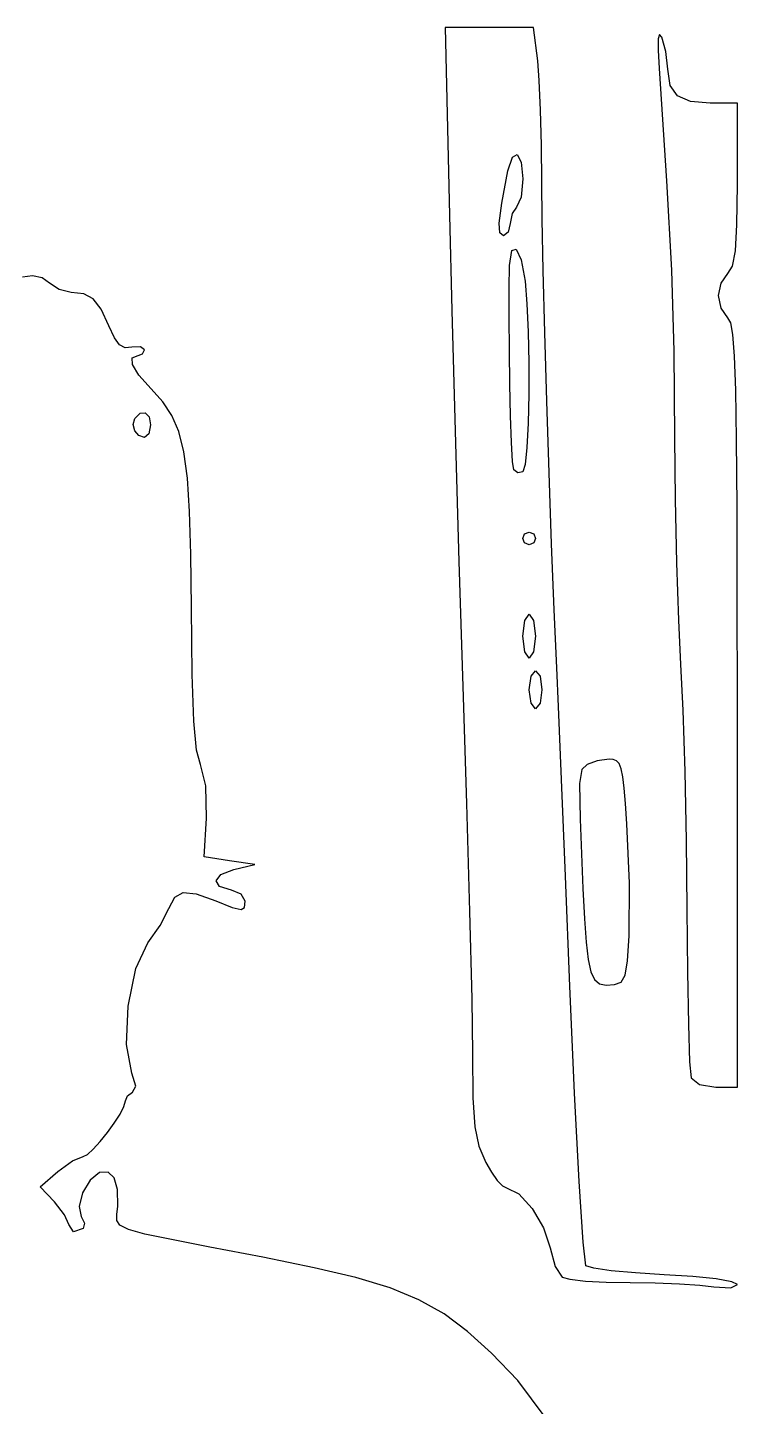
# Model space of a CAD drawing. Extents: x 0 to 5.9, y 0 to 4.72.
# Drawn here: x 4.34 to 5.903, y 1.686 to 4.722 of the extents above; entities that cross this region are included whole.
import ezdxf

# ---------------------------------------------------------------- set-up
doc = ezdxf.new("R2010")
doc.units = 0
doc.layers.get('0').update_dxf_attribs({"linetype": 'CONTINUOUS'})

msp = doc.modelspace()

# ---------------------------------------------------------------- linework, layer by layer
at = {"color": 0}
for p, q in [((5.3569, 4.7222), (5.2597, 4.7222)), ((5.2597, 4.7222), (5.2688, 4.309)), ((5.4542, 4.7222), (5.3569, 4.7222)), ((5.4632, 4.6493), (5.4542, 4.7222)), ((5.7311, 4.7073), (5.7285, 4.6975)), ((5.7361, 4.7014), (5.7311, 4.7073)), ((5.7285, 4.6975), (5.7283, 4.6724)), ((5.7452, 4.6692), (5.7361, 4.7014)), ((5.4667, 4.6057), (5.4632, 4.6493)), ((5.7283, 4.6724), (5.7305, 4.6319)), ((5.7496, 4.6305), (5.7452, 4.6692)), ((5.7305, 4.6319), (5.747, 4.3849)), ((5.755, 4.5949), (5.7496, 4.6305)), ((5.4696, 4.5407), (5.4667, 4.6057)), ((5.7708, 4.5718), (5.755, 4.5949)), ((5.7993, 4.5593), (5.7708, 4.5718)), ((5.843, 4.5556), (5.7993, 4.5593)), ((5.9028, 4.5556), (5.843, 4.5556)), ((5.9028, 4.3764), (5.9028, 4.5556)), ((5.4715, 4.4632), (5.4696, 4.5407)), ((5.3977, 4.407), (5.4075, 4.4367)), ((5.4075, 4.4367), (5.4182, 4.4425)), ((5.4182, 4.4425), (5.427, 4.4261)), ((5.4722, 4.3819), (5.4715, 4.4632)), ((5.3843, 4.3354), (5.3977, 4.407)), ((5.427, 4.4261), (5.4306, 4.3889)), ((5.4306, 4.3889), (5.4264, 4.3484)), ((5.473, 4.3005), (5.4722, 4.3819)), ((5.747, 4.3849), (5.7574, 4.1877)), ((5.9018, 4.2879), (5.9028, 4.3764)), ((5.4264, 4.3484), (5.4167, 4.3264)), ((5.3784, 4.2917), (5.3843, 4.3354)), ((5.4068, 4.3127), (5.4028, 4.291)), ((5.4167, 4.3264), (5.4068, 4.3127)), ((5.2688, 4.309), (5.2739, 4.0992)), ((5.3796, 4.2699), (5.3784, 4.2917)), ((5.4028, 4.291), (5.3983, 4.2717)), ((5.4753, 4.1873), (5.473, 4.3005)), ((5.8985, 4.2303), (5.9018, 4.2879)), ((5.3875, 4.2639), (5.3796, 4.2699)), ((5.3983, 4.2717), (5.3875, 4.2639)), ((5.4013, 4.1986), (5.4063, 4.2312)), ((5.4063, 4.2312), (5.4157, 4.2341)), ((5.4157, 4.2341), (5.4264, 4.2107)), ((5.8921, 4.1968), (5.8985, 4.2303)), ((5.4003, 4.1486), (5.4013, 4.1986)), ((5.4264, 4.2107), (5.4352, 4.1639)), ((5.8819, 4.1806), (5.8921, 4.1968)), ((4.3508, 4.1752), (4.3287, 4.1725)), ((4.3725, 4.171), (4.3508, 4.1752)), ((4.3887, 4.1597), (4.3725, 4.171)), ((5.4352, 4.1639), (5.4395, 4.1139)), ((5.4787, 4.0508), (5.4753, 4.1873)), ((5.7574, 4.1877), (5.7627, 4.0096)), ((5.8671, 4.1595), (5.8819, 4.1806)), ((4.4096, 4.1451), (4.3887, 4.1597)), ((4.4361, 4.1389), (4.4096, 4.1451)), ((4.4637, 4.1358), (4.4361, 4.1389)), ((4.4845, 4.1245), (4.4637, 4.1358)), ((5.4001, 4.0842), (5.4003, 4.1486)), ((5.8611, 4.1319), (5.8671, 4.1595)), ((5.8671, 4.1044), (5.8611, 4.1319)), ((4.5019, 4.102), (4.4845, 4.1245)), ((4.5193, 4.0653), (4.5019, 4.102)), ((5.4395, 4.1139), (5.4423, 4.0521)), ((5.8819, 4.0833), (5.8671, 4.1044)), ((5.2739, 4.0992), (5.2812, 3.8337)), ((5.4007, 4.0114), (5.4001, 4.0842)), ((5.888, 4.0723), (5.8819, 4.0833)), ((5.8928, 4.0461), (5.888, 4.0723)), ((4.5315, 4.039), (4.5193, 4.0653)), ((4.5427, 4.0235), (4.5315, 4.039)), ((5.4423, 4.0521), (5.4436, 3.9839)), ((5.4832, 3.8995), (5.4787, 4.0508)), ((5.8965, 3.9985), (5.8928, 4.0461)), ((4.5547, 4.0171), (4.5427, 4.0235)), ((4.5694, 4.0181), (4.5547, 4.0171)), ((4.589, 4.0193), (4.5694, 4.0181)), ((4.5972, 4.0125), (4.589, 4.0193)), ((4.5934, 4.0035), (4.5972, 4.0125)), ((5.402, 3.937), (5.4007, 4.0114)), ((5.7627, 4.0096), (5.7646, 3.8194)), ((4.5703, 3.9948), (4.5833, 4)), ((4.5711, 3.9799), (4.5703, 3.9948)), ((4.5854, 3.9566), (4.5711, 3.9799)), ((4.5833, 4), (4.5934, 4.0035)), ((5.4436, 3.9839), (5.4435, 3.915)), ((5.8991, 3.9236), (5.8965, 3.9985)), ((4.6125, 3.9264), (4.5854, 3.9566)), ((4.638, 3.8982), (4.6125, 3.9264)), ((5.4036, 3.8671), (5.402, 3.937)), ((5.9009, 3.8151), (5.8991, 3.9236)), ((4.658, 3.8681), (4.638, 3.8982)), ((5.4435, 3.915), (5.4421, 3.851)), ((5.4883, 3.7416), (5.4832, 3.8995)), ((4.5727, 3.8479), (4.5762, 3.8611)), ((4.5762, 3.8611), (4.5878, 3.8729)), ((4.5878, 3.8729), (4.5991, 3.8739)), ((4.5991, 3.8739), (4.6077, 3.865)), ((4.6077, 3.865), (4.6111, 3.8472)), ((4.6732, 3.8325), (4.658, 3.8681)), ((5.4057, 3.8082), (5.4036, 3.8671)), ((4.5762, 3.8343), (4.5727, 3.8479)), ((4.5849, 3.8237), (4.5762, 3.8343)), ((4.607, 3.8276), (4.5972, 3.8194)), ((4.6111, 3.8472), (4.607, 3.8276)), ((4.6844, 3.7877), (4.6732, 3.8325)), ((5.2812, 3.8337), (5.2898, 3.5464)), ((5.4421, 3.851), (5.4395, 3.7974)), ((4.5972, 3.8194), (4.5849, 3.8237)), ((5.408, 3.7666), (5.4057, 3.8082)), ((5.4395, 3.7974), (5.4355, 3.7598)), ((5.7646, 3.8194), (5.7659, 3.6832)), ((5.902, 3.667), (5.9009, 3.8151)), ((4.692, 3.7301), (4.6844, 3.7877)), ((5.4105, 3.7486), (5.408, 3.7666)), ((5.4194, 3.7416), (5.4105, 3.7486)), ((5.4306, 3.7437), (5.4194, 3.7416)), ((5.4355, 3.7598), (5.4306, 3.7437)), ((5.4938, 3.5856), (5.4883, 3.7416)), ((4.6969, 3.6562), (4.692, 3.7301)), ((5.7659, 3.6832), (5.7687, 3.5437)), ((4.6997, 3.5622), (4.6969, 3.6562)), ((5.9026, 3.4733), (5.902, 3.667)), ((5.4306, 3.5972), (5.4344, 3.6073)), ((5.4344, 3.5872), (5.4306, 3.5972)), ((5.4344, 3.6073), (5.4444, 3.6111)), ((5.4444, 3.5833), (5.4344, 3.5872)), ((5.4444, 3.6111), (5.4545, 3.6073)), ((5.4545, 3.5872), (5.4444, 3.5833)), ((5.4545, 3.6073), (5.4583, 3.5972)), ((5.4583, 3.5972), (5.4545, 3.5872)), ((5.4995, 3.4397), (5.4938, 3.5856)), ((4.701, 3.4444), (4.6997, 3.5622)), ((5.2898, 3.5464), (5.2986, 3.2708)), ((5.7687, 3.5437), (5.7729, 3.417)), ((5.9028, 3.2277), (5.9026, 3.4733)), ((4.7027, 3.2973), (4.701, 3.4444)), ((5.5051, 3.3125), (5.4995, 3.4397)), ((5.4306, 3.3819), (5.4346, 3.4162)), ((5.4346, 3.4162), (5.4444, 3.4306)), ((5.4444, 3.4306), (5.4542, 3.4162)), ((5.4542, 3.4162), (5.4583, 3.3819)), ((5.7729, 3.417), (5.7778, 3.3194)), ((5.4346, 3.3478), (5.4306, 3.3819)), ((5.4583, 3.3819), (5.4542, 3.3478)), ((5.4444, 3.3333), (5.4346, 3.3478)), ((5.4542, 3.3478), (5.4444, 3.3333)), ((5.5088, 3.2271), (5.5051, 3.3125)), ((5.7778, 3.3194), (5.7827, 3.219)), ((4.7064, 3.1949), (4.7027, 3.2973)), ((5.4444, 3.2639), (5.4484, 3.2936)), ((5.4484, 3.2936), (5.4583, 3.3056)), ((5.4583, 3.3056), (5.4682, 3.2936)), ((5.4682, 3.2936), (5.4722, 3.2639)), ((5.2986, 3.2708), (5.3067, 3.0135)), ((5.4484, 3.2342), (5.4444, 3.2639)), ((5.4722, 3.2639), (5.4682, 3.2342)), ((5.4583, 3.2222), (5.4484, 3.2342)), ((5.4682, 3.2342), (5.4583, 3.2222)), ((5.5155, 3.0663), (5.5088, 3.2271)), ((5.7827, 3.219), (5.787, 3.0838)), ((5.9028, 2.3889), (5.9028, 3.2277)), ((4.7123, 3.1311), (4.7064, 3.1949)), ((4.7208, 3.0993), (4.7123, 3.1311)), ((4.7327, 3.0525), (4.7208, 3.0993)), ((5.5722, 3.0995), (5.5601, 3.0884)), ((5.5937, 3.1077), (5.5722, 3.0995)), ((5.6201, 3.1111), (5.5937, 3.1077)), ((5.6294, 3.1105), (5.6201, 3.1111)), ((5.6368, 3.1076), (5.6294, 3.1105)), ((5.6425, 3.1012), (5.6368, 3.1076)), ((5.647, 3.09), (5.6425, 3.1012)), ((5.5601, 3.0884), (5.5551, 3.0574)), ((5.6506, 3.0724), (5.647, 3.09)), ((5.6536, 3.0473), (5.6506, 3.0724)), ((5.787, 3.0838), (5.7901, 2.9318)), ((4.7341, 2.9812), (4.7327, 3.0525)), ((5.5242, 2.8533), (5.5155, 3.0663)), ((5.5551, 3.0574), (5.5563, 2.9791)), ((5.6565, 3.0132), (5.6536, 3.0473)), ((5.3067, 3.0135), (5.3133, 2.7754)), ((5.6597, 2.9688), (5.6565, 3.0132)), ((4.7292, 2.8958), (4.7341, 2.9812)), ((5.5563, 2.9791), (5.5627, 2.8264)), ((5.6651, 2.8377), (5.6597, 2.9688)), ((5.7901, 2.9318), (5.7917, 2.7805)), ((4.7847, 2.8875), (4.7292, 2.8958)), ((4.8403, 2.8792), (4.7847, 2.8875)), ((4.755, 2.8433), (4.7657, 2.8569)), ((4.7657, 2.8569), (4.7944, 2.8682)), ((4.7944, 2.8682), (4.8403, 2.8792)), ((4.7626, 2.8307), (4.755, 2.8433)), ((4.7889, 2.8224), (4.7626, 2.8307)), ((5.534, 2.6111), (5.5242, 2.8533)), ((5.5627, 2.8264), (5.5659, 2.7596)), ((5.6646, 2.7222), (5.6651, 2.8377)), ((4.6513, 2.782), (4.6644, 2.8068)), ((4.6644, 2.8068), (4.6828, 2.8173)), ((4.6828, 2.8173), (4.711, 2.8145)), ((4.711, 2.8145), (4.7542, 2.799)), ((4.7542, 2.799), (4.7907, 2.7846)), ((4.8104, 2.8136), (4.7889, 2.8224)), ((4.8194, 2.7986), (4.8104, 2.8136)), ((4.818, 2.7844), (4.8194, 2.7986)), ((4.6319, 2.745), (4.6513, 2.782)), ((4.7907, 2.7846), (4.8102, 2.7797)), ((4.8102, 2.7797), (4.818, 2.7844)), ((5.3133, 2.7754), (5.3178, 2.583)), ((5.7917, 2.7805), (5.7928, 2.6426)), ((4.605, 2.7069), (4.6319, 2.745)), ((5.5659, 2.7596), (5.5695, 2.708)), ((4.5784, 2.6499), (4.605, 2.7069)), ((5.5695, 2.708), (5.5741, 2.6697)), ((5.6611, 2.6671), (5.6646, 2.7222)), ((4.5618, 2.5673), (4.5784, 2.6499)), ((5.5741, 2.6697), (5.5801, 2.6429)), ((5.5801, 2.6429), (5.5884, 2.6258)), ((5.6558, 2.6352), (5.6611, 2.6671)), ((5.7928, 2.6426), (5.7949, 2.5266)), ((5.5884, 2.6258), (5.5993, 2.6166)), ((5.5993, 2.6166), (5.6137, 2.6135)), ((5.6137, 2.6135), (5.6319, 2.6145)), ((5.6319, 2.6145), (5.6467, 2.6198)), ((5.6467, 2.6198), (5.6558, 2.6352)), ((5.3178, 2.583), (5.3194, 2.4625)), ((5.5443, 2.3758), (5.534, 2.6111)), ((4.5579, 2.4827), (4.5618, 2.5673)), ((5.7949, 2.5266), (5.7976, 2.4446)), ((4.5696, 2.4194), (4.5579, 2.4827)), ((5.3194, 2.4625), (5.3204, 2.3651)), ((5.7976, 2.4446), (5.8007, 2.409)), ((4.5784, 2.3907), (4.5696, 2.4194)), ((5.8007, 2.409), (5.8194, 2.3945)), ((4.5556, 2.3584), (4.5601, 2.3698)), ((4.5601, 2.3698), (4.5709, 2.3778)), ((4.5709, 2.3778), (4.5784, 2.3907)), ((5.5544, 2.1811), (5.5443, 2.3758)), ((5.8194, 2.3945), (5.8556, 2.3889)), ((5.8556, 2.3889), (5.9028, 2.3889)), ((4.5436, 2.3294), (4.5523, 2.3464)), ((4.5523, 2.3464), (4.5556, 2.3584)), ((5.3204, 2.3651), (5.3245, 2.3015)), ((4.5159, 2.2886), (4.5309, 2.3095)), ((4.5309, 2.3095), (4.5436, 2.3294)), ((4.4999, 2.2688), (4.5159, 2.2886)), ((5.3245, 2.3015), (5.3334, 2.2586)), ((4.4717, 2.2407), (4.4847, 2.2522)), ((4.4847, 2.2522), (4.4999, 2.2688)), ((5.3334, 2.2586), (5.3486, 2.2229)), ((4.407, 2.2028), (4.4392, 2.2262)), ((4.4392, 2.2262), (4.4625, 2.2363)), ((4.4625, 2.2363), (4.4717, 2.2407)), ((5.3486, 2.2229), (5.3612, 2.2013)), ((4.3681, 2.1694), (4.407, 2.2028)), ((4.4986, 2.201), (4.4776, 2.1839)), ((4.5173, 2.2018), (4.4986, 2.201)), ((4.5308, 2.1887), (4.5173, 2.2018)), ((4.5381, 2.1631), (4.5308, 2.1887)), ((5.3612, 2.2013), (5.3741, 2.1834)), ((4.3993, 2.1361), (4.3681, 2.1694)), ((4.4776, 2.1839), (4.4613, 2.1557)), ((4.5386, 2.1264), (4.5381, 2.1631)), ((5.3741, 2.1834), (5.3857, 2.1712)), ((5.3857, 2.1712), (5.3944, 2.1667)), ((5.3944, 2.1667), (5.4214, 2.1539)), ((5.5632, 2.0475), (5.5544, 2.1811)), ((4.4213, 2.1077), (4.3993, 2.1361)), ((4.4613, 2.1557), (4.4535, 2.1259)), ((4.4535, 2.1259), (4.4582, 2.1042)), ((4.5364, 2.1086), (4.5386, 2.1264)), ((5.4214, 2.1539), (5.4509, 2.1215)), ((4.4306, 2.0861), (4.4213, 2.1077)), ((4.4582, 2.1042), (4.4656, 2.0895)), ((4.5363, 2.0952), (4.5364, 2.1086)), ((5.4509, 2.1215), (5.476, 2.0788)), ((4.4411, 2.0698), (4.4306, 2.0861)), ((4.4625, 2.0778), (4.4411, 2.0698)), ((4.4656, 2.0895), (4.4625, 2.0778)), ((4.5434, 2.0848), (4.5363, 2.0952)), ((4.5624, 2.0754), (4.5434, 2.0848)), ((4.5985, 2.0653), (4.5624, 2.0754)), ((4.6566, 2.053), (4.5985, 2.0653)), ((5.476, 2.0788), (5.4903, 2.0347)), ((4.7415, 2.0364), (4.6566, 2.053)), ((4.8583, 2.014), (4.7415, 2.0364)), ((5.4903, 2.0347), (5.5014, 1.994)), ((5.5694, 1.9951), (5.5632, 2.0475)), ((4.971, 1.9912), (4.8583, 2.014)), ((5.0628, 1.9694), (4.971, 1.9912)), ((5.5014, 1.994), (5.5167, 1.9702)), ((5.5864, 1.99), (5.5694, 1.9951)), ((5.6245, 1.9846), (5.5864, 1.99)), ((5.6781, 1.9796), (5.6245, 1.9846)), ((5.7416, 1.9757), (5.6781, 1.9796)), ((5.8049, 1.9716), (5.7416, 1.9757)), ((5.1382, 1.9465), (5.0628, 1.9694)), ((5.2016, 1.9205), (5.1382, 1.9465)), ((5.5167, 1.9702), (5.5341, 1.9656)), ((5.5341, 1.9656), (5.5682, 1.9618)), ((5.5682, 1.9618), (5.6142, 1.9593)), ((5.6142, 1.9593), (5.6667, 1.9583)), ((5.6667, 1.9583), (5.7218, 1.9576)), ((5.7218, 1.9576), (5.7751, 1.9557)), ((5.7751, 1.9557), (5.82, 1.9528)), ((5.8561, 1.9663), (5.8049, 1.9716)), ((5.82, 1.9528), (5.8507, 1.9493)), ((5.8507, 1.9493), (5.8882, 1.9467)), ((5.8902, 1.9602), (5.8561, 1.9663)), ((5.8882, 1.9467), (5.9028, 1.9542)), ((5.9028, 1.9542), (5.8902, 1.9602)), ((5.2569, 1.8892), (5.2016, 1.9205)), ((5.3088, 1.8506), (5.2569, 1.8892)), ((5.3615, 1.8026), (5.3088, 1.8506)), ((5.4193, 1.7431), (5.3615, 1.8026)), ((5.5198, 1.6086), (5.4193, 1.7431))]:
    msp.add_line(p, q, dxfattribs=at)

doc.saveas('drawing.dxf')
